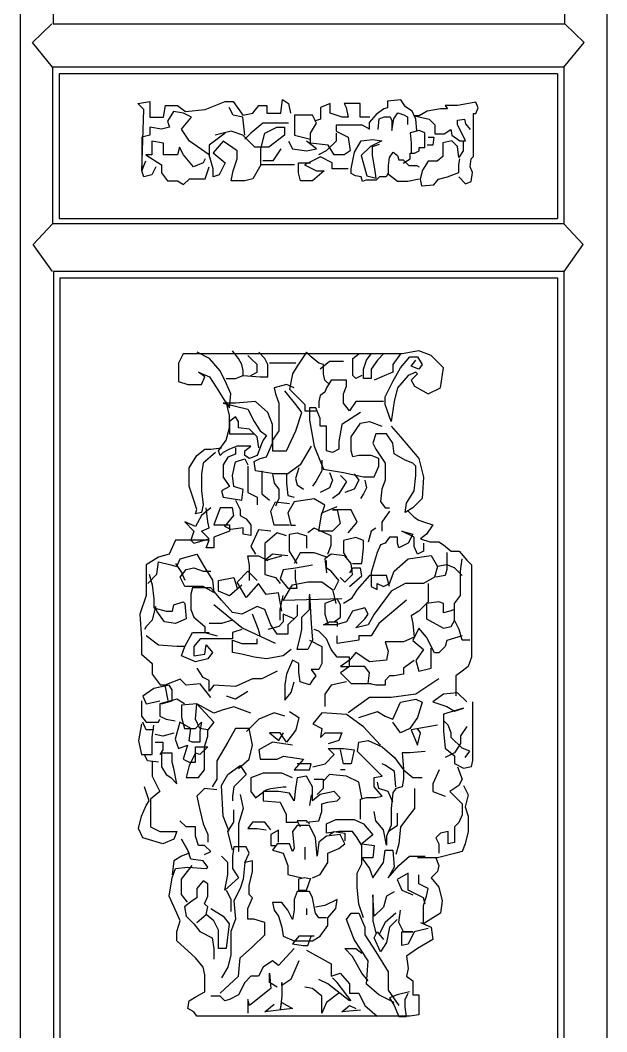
# Model space of a CAD drawing. Extents: x -66030 to 95157, y -13132 to 45879.
# Drawn here: x 43133 to 43578, y 39717 to 40485 of the extents above; entities that cross this region are included whole.
import ezdxf

# ---------------------------------------------------------------- set-up
doc = ezdxf.new("R2010")
doc.units = 0
doc.header["$LTSCALE"] = 100
doc.header["$MEASUREMENT"] = 0
doc.layers.add('3', color=11, linetype='CONTINUOUS')
doc.layers.add('7', color=105, linetype='CONTINUOUS')

msp = doc.modelspace()

# ---------------------------------------------------------------- linework, layer by layer
at = {"layer": '3'}
for p, q in [((43158.03, 41994.29), (43158.03, 40482.4)), ((43546.32, 40482.4), (43546.32, 41994.29)), ((43142.34, 40468.38), (43156.98, 40482.4)), ((43158.03, 40482.4), (43546.32, 40482.4)), ((43560.96, 40468.38), (43546.32, 40482.4)), ((43157.58, 40449.56), (43142.34, 40468.38)), ((43545.73, 40449.56), (43560.96, 40468.38)), ((43545.73, 40449.56), (43157.58, 40449.56)), ((43157.58, 40449.56), (43157.58, 40330.79)), ((43545.73, 40449.56), (43545.73, 40330.79)), ((43142.94, 40314.94), (43157.58, 40330.79)), ((43545.73, 40330.79), (43157.58, 40330.79)), ((43560.37, 40314.94), (43545.73, 40330.79)), ((43157.5, 40294.6), (43142.94, 40314.94)), ((43545.81, 40294.6), (43560.37, 40314.94)), ((43545.81, 40294.6), (43158.23, 40294.6)), ((43158.23, 40294.6), (43158.23, 39669.42)), ((43545.81, 39669.42), (43545.81, 40294.6))]:
    msp.add_line(p, q, dxfattribs=at)
for points in [[(43315.64, 40375.45), (43309.61, 40364.92), (43303.59, 40363.42), (43293.05, 40363.42), (43294.55, 40370.94), (43297.57, 40379.96), (43297.57, 40385.98), (43287.03, 40393.5), (43279.5, 40384.48), (43288.53, 40376.96), (43284.01, 40367.93), (43279.5, 40366.43), (43279.5, 40372.44), (43276.48, 40382.97), (43261.43, 40393.5), (43255.4, 40402.53), (43262.93, 40411.55), (43256.91, 40414.56), (43249.38, 40416.07), (43244.86, 40408.54), (43246.37, 40404.03), (43240.34, 40402.53), (43231.31, 40404.03), (43231.31, 40398.01), (43225.29, 40396.51), (43225.29, 40382.97), (43225.29, 40370.94), (43226.79, 40417.57), (43222.27, 40422.08), (43231.31, 40423.59), (43231.31, 40411.55), (43241.85, 40411.55), (43243.36, 40420.58), (43252.39, 40420.58), (43258.41, 40416.07), (43273.47, 40417.57), (43288.53, 40423.59), (43294.55, 40423.59), (43302.08, 40413.06), (43309.61, 40414.56), (43314.13, 40420.58), (43320.15, 40420.58), (43320.15, 40414.56), (43330.7, 40414.56), (43332.2, 40425.09), (43336.72, 40422.08), (43338.22, 40414.56)], [(43434.05, 40401.53), (43433.19, 40410.12), (43430.61, 40416.14), (43425.44, 40419.58), (43422, 40424.73), (43411.67, 40423.87), (43411.67, 40418.72), (43409.09, 40417.86), (43403.07, 40413.56), (43397.91, 40407.54), (43397.91, 40402.39)], [(43303.59, 40398.01), (43302.08, 40411.55), (43294.55, 40413.06), (43291.54, 40419.07)], [(43398.46, 40411.55), (43390.93, 40411.55), (43390.93, 40422.08), (43378.88, 40422.08), (43380.39, 40419.07), (43381.89, 40411.55), (43377.38, 40411.55), (43368.34, 40414.56), (43368.34, 40422.08), (43360.81, 40419.07), (43360.81, 40414.56), (43360.81, 40410.05), (43356.29, 40408.54)], [(43465.89, 40366.28), (43471.05, 40361.13), (43475.35, 40362.85), (43476.21, 40369.72), (43474.49, 40374.02), (43475.35, 40380.04), (43477.07, 40381.76), (43477.07, 40414.42), (43478.79, 40414.42), (43480.51, 40418.72), (43478.79, 40423.01), (43469.33, 40421.3), (43465.02, 40420.44), (43455.56, 40420.44), (43457.28, 40417.86), (43452.12, 40417.86), (43441.79, 40416.14), (43435.77, 40412.7), (43432.33, 40412.7), (43443.51, 40410.12), (43447.82, 40405.82), (43447.82, 40398.95), (43454.7, 40398.95), (43459.86, 40402.39), (43460.72, 40398.09), (43466.75, 40393.79), (43471.05, 40393.79), (43468.47, 40398.95), (43465.02, 40405.82), (43465.02, 40409.26), (43470.19, 40410.12), (43471.05, 40406.68), (43474.49, 40402.39)], [(43398.46, 40402.53), (43392.44, 40405.54), (43378.88, 40405.54), (43372.86, 40405.54), (43372.86, 40401.02), (43381.89, 40396.51), (43383.4, 40385.98), (43378.88, 40382.97), (43371.35, 40382.97), (43366.84, 40390.49), (43353.28, 40392), (43353.28, 40399.52), (43357.8, 40407.04), (43354.79, 40413.06), (43341.24, 40413.06), (43341.24, 40398.01), (43353.28, 40395.01)], [(43404.77, 40402.25), (43405.52, 40410.42), (43409.23, 40411.9), (43413.69, 40411.9), (43415.18, 40408.93), (43415.18, 40401.51), (43416.67, 40410.42), (43419.64, 40414.87), (43424.1, 40413.39), (43427.08, 40411.9), (43427.08, 40405.96)], [(43315.64, 40375.45), (43315.64, 40387.49), (43318.65, 40399.52), (43327.68, 40404.03), (43333.71, 40404.03), (43333.71, 40398.01), (43321.66, 40388.99), (43311.12, 40388.99), (43302.08, 40398.01), (43293.05, 40401.02), (43281, 40398.01)], [(43336.72, 40407.04), (43317.14, 40407.04), (43308.11, 40399.52), (43303.59, 40395.01)], [(43423.72, 40376.6), (43428.88, 40380.04), (43428.88, 40384.34), (43432.33, 40384.34), (43435.77, 40386.05), (43435.77, 40388.63), (43440.07, 40388.63), (43440.07, 40393.79), (43440.07, 40399.81), (43435.77, 40401.53), (43428.88, 40399.81), (43429.74, 40392.07), (43429.74, 40384.34)], [(43273.47, 40379.96), (43271.97, 40376.96), (43264.44, 40373.95), (43256.91, 40382.97), (43253.9, 40388.99), (43252.39, 40382.97), (43241.85, 40382.97), (43241.85, 40392), (43232.81, 40393.5), (43232.81, 40382.97), (43228.3, 40382.97), (43240.34, 40375.45), (43240.34, 40369.43), (43244.86, 40363.42), (43252.39, 40363.42), (43256.91, 40360.41), (43261.43, 40364.92), (43273.47, 40364.92), (43276.48, 40373.95)], [(43288.53, 40399.52), (43276.48, 40390.49), (43276.48, 40381.47)], [(43336.72, 40393.5), (43339.73, 40387.49), (43350.27, 40385.98), (43357.8, 40387.49), (43350.27, 40393.5)], [(43372.86, 40399.52), (43372.86, 40393.5), (43365.33, 40385.98), (43359.31, 40382.97)], [(43412.53, 40369.72), (43410.81, 40366.28), (43405.65, 40366.28), (43403.07, 40363.71), (43395.33, 40363.71), (43392.74, 40362.85), (43391.88, 40366.28), (43387.58, 40367.14), (43384.14, 40368.86), (43384.14, 40372.3), (43386.72, 40385.19), (43391.88, 40393.79), (43400.49, 40394.65), (43407.37, 40393.79), (43398.77, 40389.49), (43391.88, 40382.62), (43396.19, 40367.14), (43403.07, 40365.43), (43402.21, 40372.3), (43400.49, 40382.62), (43400.49, 40389.49), (43405.65, 40391.21)], [(43469.33, 40393.79), (43469.33, 40386.05), (43465.89, 40380.9), (43465.02, 40389.49), (43460.72, 40393.79), (43453.84, 40392.07), (43453.84, 40385.19), (43453.84, 40381.76), (43449.54, 40378.32), (43446.09, 40378.32), (43442.65, 40378.32), (43438.35, 40371.44), (43436.63, 40364.57), (43437.49, 40359.41), (43446.95, 40360.27), (43450.4, 40364.57), (43457.28, 40366.28), (43465.89, 40369.72), (43465.89, 40375.74), (43466.75, 40380.04)], [(43442.65, 40396.37), (43446.95, 40396.37), (43446.09, 40390.35), (43441.79, 40390.35)], [(43330.7, 40387.49), (43324.67, 40378.46), (43317.14, 40378.46)], [(43235.83, 40373.95), (43232.81, 40367.93), (43226.79, 40366.43), (43225.29, 40370.94), (43228.3, 40378.46)], [(43381.89, 40372.44), (43369.85, 40372.44), (43369.85, 40376.96), (43360.81, 40381.47), (43348.77, 40375.45), (43357.8, 40370.94), (43363.82, 40370.94), (43354.79, 40363.42), (43345.75, 40363.42), (43344.25, 40369.43), (43344.25, 40376.96), (43353.28, 40376.96)], [(43435.77, 40364.57), (43427.16, 40362.85), (43419.42, 40362.85), (43412.53, 40368), (43412.53, 40374.88), (43413.4, 40380.9), (43415.98, 40385.19), (43419.42, 40382.62), (43420.28, 40379.18), (43423.72, 40379.18), (43425.44, 40377.46), (43428.02, 40374.88), (43434.05, 40374.88), (43435.77, 40374.02)], [(43341.24, 40375.45), (43315.64, 40375.45)], [(43434.49, 40216.77), (43429.81, 40212.1), (43432.15, 40207.42), (43442.68, 40201.58), (43452.04, 40206.25), (43454.38, 40221.44), (43445.02, 40230.79), (43435.66, 40234.3), (43422.79, 40231.96), (43271.89, 40231.96), (43256.68, 40231.96), (43253.17, 40224.95), (43253.17, 40210.93), (43260.19, 40208.59), (43267.21, 40208.59), (43270.72, 40208.59), (43273.06, 40214.43), (43268.38, 40217.94), (43276.57, 40214.43), (43283.59, 40203.92), (43287.1, 40198.07), (43291.78, 40191.06), (43292.95, 40201.58), (43289.44, 40209.76), (43284.76, 40219.11), (43276.57, 40228.45), (43267.21, 40233.13)], [(43289.44, 40213.26), (43296.45, 40213.26), (43302.3, 40215.6), (43302.3, 40219.11), (43301.13, 40223.78), (43298.79, 40228.45), (43294.12, 40234.3)], [(43302.3, 40215.6), (43315.17, 40214.43), (43321.02, 40214.43), (43321.02, 40217.94), (43321.02, 40223.78), (43318.68, 40228.45), (43314, 40233.13)], [(43367.81, 40208.59), (43364.3, 40212.1), (43363.13, 40216.77), (43363.13, 40223.78), (43359.62, 40224.95), (43353.78, 40229.62), (43350.27, 40233.13), (43343.25, 40222.61), (43339.74, 40216.77), (43337.4, 40205.08), (43349.1, 40193.4), (43349.1, 40188.72), (43352.61, 40188.72), (43358.45, 40188.72)], [(43392.38, 40215.6), (43387.7, 40213.26), (43385.36, 40215.6), (43385.36, 40222.61), (43385.36, 40228.45), (43390.04, 40231.96)], [(43408.76, 40231.96), (43404.08, 40227.29), (43399.4, 40220.27), (43399.4, 40216.77), (43399.4, 40213.26), (43394.72, 40213.26), (43393.55, 40213.26), (43393.55, 40220.27), (43395.89, 40227.29), (43399.4, 40231.96)], [(43421.62, 40231.96), (43415.77, 40223.78), (43415.77, 40221.44), (43415.77, 40217.94), (43407.59, 40214.43), (43401.74, 40212.1)], [(43308.15, 40215.6), (43312.83, 40217.94), (43312.83, 40223.78), (43308.15, 40228.45), (43305.81, 40230.79)], [(43342.08, 40224.95), (43332.72, 40224.95), (43322.19, 40224.95)], [(43378.34, 40226.12), (43367.81, 40226.12), (43360.79, 40220.27)], [(43434.49, 40216.77), (43433.32, 40217.94), (43427.47, 40215.6), (43419.28, 40206.25), (43416.94, 40195.74), (43414.6, 40180.55), (43409.93, 40193.4), (43409.93, 40199.24), (43415.77, 40210.93), (43421.62, 40221.44), (43428.64, 40229.62), (43434.49, 40229.62), (43438, 40223.78), (43435.66, 40220.27), (43429.81, 40222.61), (43433.32, 40227.29)], [(43408.76, 40195.74), (43398.23, 40195.74), (43387.7, 40195.74), (43383.02, 40188.72), (43378.34, 40194.57), (43378.34, 40201.58), (43380.68, 40207.42), (43380.68, 40212.1), (43377.17, 40212.1), (43368.98, 40212.1), (43365.47, 40206.25), (43364.3, 40202.75), (43360.79, 40200.41), (43359.62, 40195.74), (43359.62, 40191.06)], [(43340.91, 40206.25), (43335.06, 40208.59), (43325.7, 40206.25), (43326.87, 40201.58), (43329.21, 40194.57), (43329.21, 40185.22), (43329.21, 40173.53), (43324.53, 40166.52), (43324.53, 40158.34), (43335.06, 40158.34), (43342.08, 40173.53), (43346.76, 40187.56), (43343.25, 40192.23), (43333.89, 40203.92)], [(43353.78, 40161.85), (43345.59, 40147.83), (43336.23, 40140.82), (43325.7, 40140.82), (43311.66, 40143.15), (43310.49, 40150.16), (43315.17, 40152.5), (43319.85, 40153.67), (43324.53, 40164.19), (43324.53, 40178.21), (43321.02, 40187.56), (43311.66, 40195.74), (43296.45, 40194.57), (43287.1, 40194.57), (43305.81, 40189.89), (43310.49, 40180.55), (43315.17, 40173.53), (43319.85, 40170.03), (43317.51, 40166.52), (43316.34, 40164.19), (43312.83, 40154.84), (43306.98, 40152.5), (43303.47, 40154.84), (43303.47, 40158.34), (43308.15, 40161.85), (43297.62, 40161.85), (43291.78, 40159.51), (43287.1, 40157.17), (43284.76, 40154.84), (43283.59, 40158.34), (43289.44, 40166.52), (43291.78, 40175.87), (43291.78, 40185.22), (43289.44, 40195.74)], [(43391.21, 40187.56), (43377.17, 40178.21), (43374.83, 40165.35), (43374.83, 40159.51), (43370.15, 40157.17), (43365.47, 40158.34), (43365.47, 40164.19), (43365.47, 40171.2), (43365.47, 40177.04), (43360.79, 40177.04), (43360.79, 40182.88), (43357.28, 40191.06), (43352.61, 40191.06), (43352.61, 40181.71), (43356.11, 40161.85), (43363.13, 40144.32), (43378.34, 40141.98), (43393.55, 40138.48), (43401.74, 40138.48), (43405.25, 40146.66), (43405.25, 40152.5), (43399.4, 40154.84), (43390.04, 40154.84), (43385.36, 40153.67), (43384.19, 40158.34), (43384.19, 40168.86), (43391.21, 40179.38), (43398.23, 40180.55), (43407.59, 40177.04)], [(43314, 40160.68), (43312.83, 40168.86), (43306.98, 40174.7), (43298.79, 40175.87), (43298.79, 40180.55), (43296.45, 40184.05), (43291.78, 40180.55), (43291.78, 40171.2), (43296.45, 40171.2), (43304.64, 40171.2), (43310.49, 40171.2)], [(43414.58, 40177.02), (43421.6, 40168.84), (43428.62, 40160.66), (43435.64, 40152.48), (43439.14, 40138.46), (43437.97, 40122.1), (43430.96, 40115.09), (43425.11, 40111.58), (43426.28, 40118.59), (43432.13, 40127.94), (43433.3, 40139.62), (43433.3, 40146.63), (43430.96, 40148.97), (43425.11, 40151.31), (43416.92, 40155.98), (43415.75, 40164.16), (43411.07, 40171.17), (43402.88, 40171.17), (43400.54, 40164.16), (43402.88, 40159.49), (43409.9, 40148.97), (43409.9, 40144.3), (43409.9, 40136.12), (43407.56, 40129.11), (43406.39, 40119.76), (43409.9, 40115.09), (43413.41, 40115.09)], [(43281.22, 40157.15), (43271.86, 40148.97), (43270.69, 40140.79), (43270.69, 40127.94), (43271.86, 40117.42), (43270.69, 40111.58), (43266.01, 40110.41), (43267.18, 40113.92), (43264.84, 40120.93), (43261.33, 40131.44), (43261.33, 40145.47), (43267.18, 40154.81), (43273.03, 40159.49), (43277.71, 40159.49), (43285.9, 40160.66)], [(43296.43, 40160.55), (43296.43, 40155.88), (43290.58, 40153.54), (43287.07, 40147.7), (43287.07, 40138.35), (43291.75, 40131.34), (43285.9, 40127.84), (43287.07, 40123.16), (43301.11, 40120.83), (43302.28, 40129.01), (43295.26, 40131.34), (43294.09, 40139.52), (43296.43, 40150.04), (43303.45, 40152.38), (43305.79, 40147.7)], [(43361.94, 40151.31), (43361.94, 40143.13), (43357.26, 40134.95), (43354.92, 40131.44)], [(43305.79, 40146.63), (43305.79, 40134.95), (43305.79, 40126.77), (43312.81, 40123.26), (43312.81, 40117.42)], [(43316.32, 40143.13), (43316.32, 40136.12), (43316.32, 40125.6), (43322.16, 40120.93)], [(43324.5, 40140.79), (43325.67, 40133.78), (43329.18, 40129.11), (43329.18, 40122.1), (43326.84, 40116.25)], [(43335.03, 40140.79), (43335.03, 40133.78), (43336.2, 40124.43), (43340.88, 40123.26)], [(43344.39, 40145.47), (43342.05, 40137.29), (43343.22, 40132.61), (43347.9, 40129.11)], [(43367.79, 40141.96), (43370.13, 40136.12), (43367.79, 40130.28), (43360.77, 40126.77)], [(43386.5, 40140.79), (43390.01, 40136.12), (43386.5, 40129.11), (43379.48, 40126.77)], [(43375.98, 40139.62), (43380.65, 40134.95), (43374.81, 40125.6), (43370.13, 40122.1)], [(43394.69, 40136.12), (43395.86, 40130.28), (43393.52, 40125.6), (43391.18, 40122.1)], [(43296.43, 40120.83), (43299.94, 40113.81), (43299.94, 40109.14), (43304.62, 40106.8), (43308.13, 40102.13), (43308.13, 40093.95), (43302.28, 40095.12), (43302.28, 40099.79), (43292.92, 40098.62), (43288.24, 40100.96), (43295.26, 40109.14), (43294.09, 40114.98), (43284.73, 40114.98), (43280.05, 40102.13), (43291.75, 40102.13), (43291.75, 40097.46), (43280.05, 40092.78), (43280.05, 40084.6), (43274.2, 40084.6), (43276.54, 40090.44), (43267.18, 40090.44), (43250.81, 40090.44), (43246.13, 40079.93), (43237.94, 40077.59), (43228.58, 40071.75), (43228.58, 40062.4), (43228.58, 40048.38), (43223.9, 40034.36), (43225.07, 40015.66), (43225.07, 40003.97), (43233.26, 39996.96), (43233.26, 39988.78), (43239.11, 39980.6), (43243.79, 39980.6)], [(43337.36, 40101.96), (43325.66, 40101.96), (43323.32, 40112.48), (43326.83, 40119.49), (43337.36, 40118.32)], [(43361.92, 40110.14), (43364.26, 40117.15), (43356.07, 40121.82), (43340.87, 40119.49), (43336.19, 40111.31), (43338.53, 40101.96), (43342.04, 40101.96)], [(43277.71, 40114.98), (43270.69, 40109.14), (43266.01, 40100.96), (43257.83, 40104.47), (43264.84, 40097.46), (43262.5, 40090.44), (43264.84, 40088.11), (43276.54, 40091.61), (43270.69, 40097.46), (43276.54, 40099.79), (43275.37, 40104.47), (43274.2, 40114.98)], [(43381.81, 40096.12), (43388.83, 40104.3), (43384.15, 40113.64), (43370.11, 40113.64), (43373.62, 40113.64), (43375.96, 40103.13), (43370.11, 40097.29), (43359.58, 40097.29), (43361.92, 40111.31), (43373.62, 40115.98)], [(43413.39, 40112.48), (43407.55, 40104.3), (43407.55, 40097.29)], [(43427.45, 40112.65), (43432.13, 40107.97), (43435.64, 40105.63), (43439.14, 40104.47), (43446.16, 40102.13), (43441.48, 40095.12), (43436.81, 40091.61), (43443.82, 40089.28), (43450.84, 40089.28), (43454.35, 40086.94), (43460.2, 40082.26), (43466.05, 40082.26), (43471.9, 40075.25), (43475.41, 40071.75), (43475.41, 40001.64), (43473.07, 39994.63), (43468.39, 39991.12), (43463.71, 39987.62), (43463.71, 39975.93), (43463.71, 39972.42)], [(43323.32, 40097.29), (43313.96, 40098.45), (43308.11, 40085.6), (43311.62, 40079.76)], [(43335.02, 40093.78), (43328, 40096.12), (43318.64, 40087.94), (43318.64, 40075.08), (43331.51, 40078.59)], [(43343.21, 40072.75), (43337.36, 40082.1), (43337.36, 40094.95), (43343.21, 40096.12), (43350.23, 40093.78), (43350.23, 40084.43)], [(43366.6, 40079.76), (43368.94, 40086.77), (43368.94, 40093.78), (43356.07, 40099.62), (43351.39, 40096.12)], [(43439.14, 40088.11), (43439.14, 40082.26), (43434.47, 40079.93), (43432.13, 40085.77), (43432.13, 40092.78), (43422.77, 40097.46), (43430.96, 40095.12), (43427.45, 40088.11), (43420.43, 40084.6), (43419.26, 40088.11), (43419.26, 40092.78), (43413.41, 40092.78), (43409.9, 40088.11), (43406.39, 40086.94), (43404.05, 40081.1), (43399.37, 40065.91), (43399.37, 40055.39), (43404.05, 40053.05), (43404.05, 40057.73), (43408.73, 40055.39), (43413.41, 40057.73), (43416.92, 40067.07), (43427.45, 40076.42), (43444.99, 40078.76), (43449.67, 40070.58), (43447.33, 40062.4), (43439.14, 40057.73), (43425.11, 40057.73), (43414.58, 40051.88), (43401.71, 40034.36), (43397.03, 40026.18), (43387.67, 40023.84), (43394.69, 40030.85), (43397.03, 40034.36), (43394.69, 40039.03), (43385.33, 40036.69), (43380.65, 40028.51), (43372.47, 40026.18), (43363.11, 40026.18), (43367.79, 40028.51), (43373.64, 40028.51), (43373.64, 40025.01)], [(43402.87, 40099.62), (43399.36, 40097.29), (43397.02, 40089.11)], [(43385.32, 40072.75), (43392.34, 40072.75), (43393.51, 40084.43), (43393.51, 40090.27), (43387.66, 40092.61), (43378.3, 40090.27), (43378.3, 40080.93), (43380.64, 40077.42)], [(43229.75, 40057.73), (43236.77, 40064.74), (43237.94, 40074.08), (43247.3, 40071.75), (43251.98, 40070.58), (43254.32, 40076.42), (43267.18, 40079.93), (43273.03, 40069.41), (43278.88, 40060.06), (43280.05, 40050.71), (43271.86, 40055.39), (43257.83, 40055.39), (43254.32, 40062.4), (43259, 40068.24), (43264.84, 40069.41), (43271.86, 40067.07), (43277.71, 40067.07)], [(43306.94, 40059.89), (43306.94, 40071.58), (43305.77, 40078.59), (43313.96, 40078.59), (43320.98, 40075.08)], [(43336.19, 40078.59), (43324.49, 40079.76), (43318.64, 40075.08), (43318.64, 40064.57), (43326.83, 40062.23), (43330.34, 40057.56)], [(43366.6, 40077.42), (43356.07, 40080.93), (43345.55, 40080.93), (43340.87, 40072.75)], [(43375.96, 40062.23), (43379.47, 40058.72), (43385.32, 40064.57), (43384.15, 40072.75), (43379.47, 40078.59), (43368.94, 40079.76), (43364.26, 40076.25), (43365.43, 40065.74)], [(43456.69, 40081.1), (43456.69, 40068.24), (43455.52, 40063.57), (43448.5, 40062.4)], [(43250.81, 40072.92), (43255.49, 40065.91), (43257.83, 40060.06)], [(43354.9, 40071.58), (43342.04, 40069.24), (43332.68, 40068.07), (43330.34, 40061.06), (43336.19, 40054.05), (43343.21, 40054.05), (43342.04, 40061.06), (43342.04, 40068.07)], [(43371.28, 40052.88), (43374.79, 40059.89), (43368.94, 40066.9), (43365.43, 40069.24), (43365.43, 40075.08)], [(43468.39, 40063.57), (43462.54, 40069.41), (43456.69, 40071.75), (43449.67, 40070.58)], [(43474.24, 40014.49), (43468.39, 40014.49), (43466.05, 40022.67), (43462.54, 40029.68), (43462.54, 40042.54), (43467.22, 40048.38), (43467.22, 40061.23), (43467.22, 40067.07), (43468.39, 40076.42)], [(43230.92, 40064.74), (43233.26, 40056.56), (43234.43, 40046.04), (43234.43, 40039.03), (43243.79, 40036.69), (43248.47, 40036.69), (43249.64, 40041.37), (43256.66, 40043.7), (43257.83, 40042.54), (43259, 40030.85), (43250.81, 40027.34), (43242.62, 40028.51), (43236.77, 40036.69), (43235.6, 40040.2), (43233.26, 40029.68), (43228.58, 40025.01), (43227.41, 40022.67)], [(43331.51, 40036.52), (43329.17, 40050.55), (43319.81, 40049.38), (43313.96, 40057.56), (43304.6, 40047.04), (43297.58, 40058.72), (43305.77, 40066.9), (43312.79, 40059.89)], [(43413.41, 40055.39), (43411.07, 40063.57), (43398.2, 40063.57), (43388.84, 40053.05), (43384.16, 40046.04), (43378.32, 40042.54)], [(43382.98, 40055.22), (43392.34, 40063.4), (43391.17, 40069.24), (43385.32, 40069.24), (43382.98, 40065.74)], [(43301.09, 40056.39), (43291.74, 40048.21), (43283.55, 40051.71), (43283.55, 40059.89), (43295.24, 40062.23), (43297.58, 40054.05)], [(43377.15, 40045.97), (43332.69, 40044.8), (43339.71, 40056.48), (43351.41, 40058.82), (43361.94, 40058.82), (43370.13, 40052.98), (43372.47, 40042.46)], [(43442.65, 40057.73), (43442.65, 40043.7), (43435.64, 40036.69), (43429.79, 40033.19), (43430.96, 40027.34), (43432.13, 40016.83), (43423.94, 40013.32), (43414.58, 40013.32), (43409.9, 40013.32), (43412.24, 40006.31), (43411.07, 39999.3), (43398.2, 39998.13), (43387.67, 40005.14), (43382.99, 39999.3), (43375.98, 39994.63), (43382.99, 39994.63), (43382.99, 40001.64), (43373.64, 40001.64), (43368.96, 40007.48), (43365.45, 40015.66), (43359.6, 40021.5), (43356.09, 40022.67)], [(43343.22, 40041.37), (43343.22, 40033.19), (43336.2, 40026.18), (43336.2, 40019.16), (43328.01, 40019.16), (43323.33, 40026.18), (43318.66, 40037.86), (43312.81, 40040.2), (43301.11, 40034.36), (43294.09, 40035.52), (43285.9, 40044.87), (43280.05, 40051.88), (43277.71, 40054.22), (43263.67, 40054.22), (43262.5, 40049.55), (43262.5, 40037.86), (43264.84, 40032.02), (43273.03, 40025.01), (43273.03, 40020.33), (43282.39, 40018)], [(43330.35, 40029.68), (43330.35, 40037.86), (43332.69, 40048.38)], [(43352.58, 40049.55), (43353.75, 40027.34), (43354.92, 40014.49), (43351.41, 40007.48), (43343.22, 40007.48), (43345.56, 40016.83), (43346.73, 40022.67), (43346.73, 40032.02), (43352.58, 40037.86), (43352.58, 40048.38)], [(43326.84, 40012.15), (43301.11, 40023.84), (43280.05, 40041.37)], [(43371.3, 40028.51), (43375.98, 40032.02), (43375.98, 40041.37), (43373.64, 40046.04), (43364.28, 40042.54), (43364.28, 40034.36), (43366.62, 40026.18)], [(43426.28, 40044.87), (43405.22, 40027.34), (43399.37, 40018), (43390.01, 40018), (43390.01, 40014.49), (43381.82, 40013.32), (43373.64, 40012.15), (43373.64, 40018)], [(43462.54, 40037.79), (43459.03, 40036.62), (43454.35, 40035.45), (43454.35, 40042.46), (43450.84, 40043.63), (43441.49, 40042.46), (43441.49, 40030.78), (43454.35, 40023.77), (43460.2, 40024.93), (43462.54, 40029.61)], [(43315.15, 40018), (43313.98, 40022.67), (43309.3, 40034.36)], [(43340.88, 40030.85), (43332.69, 40034.36), (43332.69, 40028.51), (43329.18, 40025.01), (43320.99, 40022.67)], [(43294.09, 40029.68), (43285.9, 40027.34), (43276.54, 40027.34)], [(43257.83, 40009.74), (43251.98, 40009.74), (43237.94, 40010.91), (43228.58, 40017.92)], [(43301.11, 40022.67), (43294.09, 40020.33), (43294.09, 40015.66), (43284.73, 40015.66), (43269.52, 40015.66), (43264.84, 40009.82), (43264.84, 40002.81), (43273.03, 40003.97), (43274.2, 40010.99), (43278.88, 40005.14), (43275.37, 40000.47), (43266.01, 39998.13), (43255.49, 40002.81), (43257.83, 40009.82), (43263.67, 40020.33), (43271.86, 40020.33), (43276.54, 40020.33)], [(43468.39, 40017.92), (43456.69, 40014.42), (43455.52, 40009.74), (43450.84, 40005.07), (43447.33, 40005.07), (43441.49, 40016.75), (43435.64, 40023.77), (43430.96, 40014.42), (43439.15, 40007.41), (43433.3, 39999.23), (43435.64, 39991.05), (43445, 39993.38), (43445, 40001.56), (43445, 40008.58)], [(43338.54, 40007.48), (43332.69, 40002.81), (43319.82, 40000.47), (43310.47, 40001.64), (43301.11, 40003.97), (43294.09, 40005.14), (43294.09, 40014.49), (43301.11, 40012.15), (43312.81, 40012.15), (43312.81, 40015.66)], [(43352.58, 40014.49), (43361.94, 40009.82), (43361.94, 40003.97), (43361.94, 39996.96), (43359.6, 39992.29), (43353.75, 39992.29), (43357.26, 39987.62), (43354.92, 39984.11), (43352.58, 39980.6), (43345.56, 39982.94), (43344.39, 39989.95), (43344.39, 39996.96), (43339.71, 39999.3), (43335.03, 39988.78), (43333.86, 39980.6), (43333.86, 39973.59), (43333.86, 39968.92), (43338.54, 39974.76), (43340.88, 39982.94)], [(43432.13, 39999.23), (43423.94, 39993.38), (43423.94, 39988.71), (43416.92, 39987.54), (43413.41, 39987.54), (43409.9, 39984.04), (43409.9, 39980.53), (43402.88, 39980.53), (43397.03, 39981.7), (43398.2, 39989.88), (43394.69, 39994.55), (43383, 39994.55), (43375.98, 39989.88), (43384.17, 39981.7), (43399.37, 39981.7)], [(43328.02, 39991.05), (43316.32, 39985.21), (43309.3, 39985.21), (43296.43, 39979.36), (43280.05, 39980.53), (43276.54, 39975.86), (43276.54, 39984.04), (43271.86, 39986.37), (43267.19, 39993.38)], [(43240.21, 39966.31), (43248.4, 39968.65), (43248.4, 39976.83), (43246.06, 39980.33), (43234.36, 39978), (43226.17, 39972.15), (43228.51, 39966.31), (43239.04, 39968.65)], [(43277.79, 39971.01), (43269.6, 39981.53), (43259.07, 39980.36), (43254.39, 39985.04), (43242.69, 39980.36), (43245.03, 39968.68)], [(43380.66, 39982.87), (43368.96, 39980.53), (43364.28, 39973.52), (43364.28, 39964.17)], [(43450.84, 39985.21), (43433.3, 39973.52), (43414.58, 39971.18), (43398.2, 39971.18), (43381.83, 39959.5)], [(43305.86, 39975.69), (43296.5, 39969.84), (43289.48, 39972.18)], [(43471.9, 39967.68), (43464.88, 39974.69), (43454.35, 39973.52), (43446.17, 39967.68), (43456.69, 39964.17), (43462.54, 39960.67), (43469.56, 39963), (43454.35, 39958.33), (43454.35, 39945.48), (43455.52, 39932.62), (43462.54, 39926.78), (43462.54, 39920.94), (43469.56, 39917.43), (43475.41, 39918.6), (43476.58, 39923.27), (43476.58, 39967.68)], [(43225, 39968.65), (43225, 39956.96), (43228.51, 39952.29), (43237.87, 39952.29), (43239.04, 39954.63)], [(43257.76, 39966.31), (43251.91, 39969.82), (43239.04, 39966.31), (43239.04, 39956.96), (43243.72, 39954.63), (43250.74, 39953.46)], [(43308.06, 39959.3), (43295.19, 39963.97), (43287, 39961.64), (43279.98, 39959.3), (43267.11, 39966.31), (43279.98, 39952.29), (43275.3, 39946.45), (43269.45, 39947.61), (43265.94, 39954.63), (43267.11, 39966.31), (43255.42, 39965.14), (43255.42, 39955.79), (43257.76, 39947.61), (43265.94, 39947.61), (43270.62, 39952.29), (43269.45, 39945.28), (43269.45, 39937.1), (43263.6, 39937.1), (43261.26, 39938.27), (43262.43, 39947.61), (43254.25, 39952.29), (43250.74, 39939.43), (43253.08, 39932.42), (43260.09, 39934.76), (43256.59, 39924.24), (43261.26, 39921.91), (43265.94, 39921.91), (43265.94, 39928.92), (43265.94, 39933.59), (43268.28, 39933.59), (43275.3, 39933.59), (43269.45, 39927.75), (43265.94, 39928.92), (43261.26, 39919.57), (43258.93, 39910.22), (43268.28, 39910.22), (43272.96, 39916.06), (43272.96, 39924.24), (43272.96, 39928.92), (43272.96, 39933.59), (43275.3, 39941.77), (43275.3, 39946.45)], [(43390.09, 39955.82), (43404.12, 39960.5), (43409.97, 39956.99), (43415.82, 39954.65), (43421.67, 39967.51), (43433.37, 39969.84), (43438.05, 39967.51), (43434.54, 39955.82), (43428.69, 39947.64), (43421.67, 39944.14), (43415.82, 39952.32)], [(43333.94, 39956.99), (43325.75, 39959.33), (43314.05, 39954.65), (43304.69, 39945.31)], [(43337.45, 39960.5), (43344.46, 39955.82), (43342.12, 39946.47), (43339.78, 39942.97), (43335.11, 39937.13), (43330.43, 39944.14), (43322.24, 39944.14), (43329.26, 39938.3), (43332.77, 39944.14)], [(43406.46, 39934.79), (43393.6, 39948.81), (43380.73, 39958.16), (43362.01, 39959.33), (43354.99, 39951.15), (43362.01, 39947.64), (43360.84, 39940.63), (43364.35, 39944.14), (43377.22, 39944.14), (43374.88, 39938.3), (43366.69, 39935.96)], [(43225, 39951.12), (43222.66, 39938.27), (43225, 39927.75), (43233.19, 39927.75), (43233.19, 39933.59), (43233.19, 39940.6), (43234.36, 39949.95)], [(43234.36, 39946.45), (43228.51, 39946.45), (43226.17, 39952.29)], [(43449.75, 39949.98), (43429.86, 39946.47), (43434.54, 39934.79), (43436.88, 39944.14), (43434.54, 39947.64)], [(43470.73, 39925.61), (43474.24, 39930.28), (43468.39, 39932.62), (43460.2, 39940.8), (43460.2, 39944.31), (43457.86, 39950.15), (43454.35, 39953.66)], [(43471.9, 39948.98), (43467.22, 39941.97), (43467.22, 39936.13), (43462.54, 39929.12), (43455.52, 39925.61)], [(43249.57, 39944.11), (43241.38, 39941.77), (43235.53, 39942.94)], [(43298.7, 39917.23), (43306.89, 39924.24), (43309.23, 39934.76), (43306.89, 39947.61), (43296.36, 39947.61), (43290.51, 39937.1), (43282.32, 39923.08), (43282.32, 39909.05), (43278.81, 39903.21)], [(43235.53, 39937.1), (43241.38, 39937.1), (43241.38, 39931.25), (43239.04, 39927.75)], [(43339.78, 39934.79), (43324.58, 39937.13), (43314.05, 39931.28), (43315.22, 39924.27), (43328.09, 39924.27), (43332.77, 39926.61), (43347.97, 39924.27), (43340.95, 39916.09), (43352.65, 39916.09), (43353.82, 39920.77), (43343.29, 39920.77)], [(43354.99, 39918.43), (43364.35, 39920.77), (43371.37, 39927.78), (43366.69, 39932.45), (43378.39, 39932.45), (43386.58, 39931.28), (43384.24, 39920.77), (43378.39, 39920.77), (43376.05, 39931.28)], [(43391.26, 39878.7), (43391.26, 39893.89), (43395.94, 39895.06), (43402.95, 39895.06), (43407.63, 39896.23), (43401.78, 39903.24), (43401.78, 39910.25), (43407.63, 39911.42), (43398.28, 39920.77), (43388.92, 39930.12), (43390.09, 39937.13), (43397.11, 39938.3), (43407.63, 39933.62), (43416.99, 39925.44), (43424.01, 39916.09), (43431.03, 39910.25), (43438.05, 39910.25)], [(43237.87, 39921.91), (43229.68, 39923.08), (43227.34, 39927.75)], [(43240.21, 39930.09), (43240.21, 39918.4), (43243.72, 39912.56), (43247.23, 39910.22), (43251.91, 39905.55), (43249.57, 39917.23), (43248.4, 39921.91), (43248.4, 39928.92), (43240.21, 39928.92)], [(43440.39, 39930.12), (43428.69, 39928.95), (43422.84, 39928.95), (43424.01, 39917.26), (43424.01, 39909.08), (43422.84, 39903.24), (43418.16, 39902.07), (43415.82, 39898.57), (43414.65, 39886.88)], [(43233.19, 39923.08), (43233.19, 39911.39), (43235.53, 39906.72), (43239.04, 39899.7), (43232.02, 39893.86), (43232.02, 39888.02), (43232.02, 39878.67), (43232.02, 39872.83), (43239.04, 39869.32), (43243.72, 39869.32), (43251.91, 39869.32), (43249.57, 39863.48), (43241.38, 39859.98), (43226.17, 39864.65), (43222.66, 39871.66), (43225, 39881.01), (43228.51, 39889.19), (43230.85, 39892.69), (43227.34, 39903.21)], [(43291.68, 39869.32), (43287, 39881.01), (43285.83, 39904.38), (43290.51, 39912.56), (43299.87, 39919.57), (43304.55, 39912.56), (43295.19, 39903.21), (43294.02, 39896.2), (43294.02, 39892.69)], [(43418.16, 39903.24), (43416.99, 39914.92), (43409.97, 39919.6), (43407.63, 39920.77)], [(43464.86, 39918.33), (43468.37, 39908.99), (43466.03, 39904.31), (43459.01, 39899.64), (43468.37, 39890.29), (43468.37, 39882.11), (43466.03, 39876.27), (43462.52, 39872.76), (43462.52, 39864.58), (43462.52, 39861.08), (43457.84, 39859.91), (43457.84, 39869.26), (43451.99, 39868.09), (43448.49, 39864.58), (43450.82, 39859.91), (43450.82, 39855.23), (43450.82, 39852.9)], [(43339.66, 39910.2), (43331.47, 39913.7), (43317.43, 39913.7), (43308.07, 39910.2), (43308.07, 39899.68), (43311.58, 39895), (43319.77, 39900.85), (43323.28, 39902.02), (43332.64, 39903.18), (43334.98, 39903.18)], [(43350.19, 39876.31), (43359.54, 39877.48), (43361.88, 39884.49), (43361.88, 39890.33), (43366.56, 39891.5), (43373.58, 39892.67), (43375.92, 39895), (43371.24, 39899.68), (43360.71, 39897.34), (43354.87, 39892.67), (43354.87, 39903.18), (43350.19, 39911.36), (43343.17, 39910.2), (43342, 39902.02), (43340.83, 39892.67), (43337.32, 39898.51), (43329.13, 39899.68), (43317.43, 39899.68), (43317.43, 39892.67), (43330.3, 39891.5), (43334.98, 39882.15), (43334.98, 39876.31), (43343.17, 39876.31)], [(43392.43, 39893.89), (43390.09, 39906.75), (43380.73, 39911.42), (43367.86, 39912.59), (43363.18, 39907.91)], [(43379.56, 39916.09), (43376.05, 39916.09)], [(43450.92, 39916.09), (43446.24, 39905.58), (43446.24, 39899.73), (43455.6, 39896.23)], [(43282.32, 39900.87), (43272.96, 39902.04), (43267.11, 39896.2), (43269.45, 39885.68), (43271.79, 39875.17), (43275.3, 39866.99), (43275.3, 39861.14)], [(43356.03, 39909.03), (43363.05, 39909.03), (43363.05, 39902.02), (43358.37, 39897.34)], [(43415.82, 39891.55), (43412.31, 39899.73), (43405.29, 39902.07), (43404.12, 39906.75)], [(43432.2, 39902.07), (43432.2, 39886.88), (43428.69, 39882.21), (43421.67, 39872.86), (43420.5, 39860), (43418.16, 39851.83)], [(43469.54, 39904.31), (43473.05, 39897.3), (43470.71, 39887.95), (43473.05, 39880.94), (43473.05, 39869.26), (43470.71, 39859.91), (43468.37, 39854.07), (43463.69, 39852.9), (43449.66, 39849.39), (43434.45, 39849.39)], [(43299.87, 39897.37), (43302.21, 39886.85), (43298.7, 39875.17), (43298.7, 39863.48), (43298.7, 39854.13)], [(43353.72, 39897.27), (43352.55, 39889.09)], [(43414.65, 39886.88), (43414.65, 39874.03), (43411.14, 39865.85), (43411.14, 39858.84), (43408.8, 39870.52), (43402.95, 39877.53), (43401.78, 39884.54)], [(43294.02, 39855.3), (43290.51, 39869.32), (43295.19, 39876.33), (43295.19, 39885.68)], [(43412.31, 39869.35), (43419.33, 39874.03), (43419.33, 39883.38)], [(43272.96, 39851.8), (43277.64, 39854.13), (43272.96, 39858.81), (43268.28, 39858.81), (43265.94, 39865.82), (43265.94, 39872.83), (43258.93, 39872.83), (43254.25, 39877.5)], [(43323.26, 39870.49), (43318.58, 39876.33), (43309.23, 39876.33), (43305.72, 39871.66), (43312.74, 39871.66), (43319.75, 39870.49)], [(43354.87, 39834.24), (43360.71, 39836.58), (43366.56, 39845.93), (43366.56, 39852.94), (43374.75, 39856.44), (43379.43, 39859.95), (43375.92, 39866.96), (43365.39, 39865.79), (43359.54, 39861.12), (43358.37, 39850.6), (43357.2, 39864.62), (43352.53, 39873.97), (43343.17, 39873.97), (43339.66, 39869.3), (43340.83, 39856.44), (43339.66, 39854.11), (43337.32, 39859.95), (43327.96, 39859.95), (43324.45, 39855.28), (43332.64, 39852.94), (43336.15, 39843.59), (43336.15, 39836.58), (43346.68, 39834.24)], [(43352.53, 39875.14), (43350.19, 39877.48), (43343.17, 39877.48), (43345.51, 39872.8)], [(43393.5, 39803.79), (43389.99, 39814.3), (43388.82, 39827.16), (43388.82, 39837.67), (43392.33, 39844.69), (43392.33, 39858.71), (43388.82, 39864.55), (43385.31, 39869.22), (43374.78, 39869.22), (43365.42, 39868.06), (43365.42, 39875.07), (43372.44, 39878.57), (43386.48, 39878.57), (43393.5, 39875.07), (43400.52, 39866.89), (43392.33, 39859.88), (43401.69, 39858.71), (43400.52, 39849.36), (43392.33, 39849.36), (43398.18, 39841.18), (43400.52, 39834.17), (43408.71, 39845.85), (43409.88, 39855.2), (43415.72, 39855.2), (43416.89, 39842.35), (43412.21, 39834.17), (43420.4, 39843.52), (43428.59, 39850.53), (43440.29, 39850.53)], [(43436.79, 39800.31), (43444.98, 39796.81), (43446.15, 39787.46), (43434.45, 39780.45), (43426.26, 39774.61), (43427.43, 39765.26), (43426.26, 39759.42), (43430.94, 39755.91), (43430.94, 39753.57), (43430.94, 39745.39), (43435.62, 39745.39), (43435.62, 39737.21), (43435.62, 39730.2), (43428.6, 39729.04), (43267.17, 39729.04), (43264.83, 39732.54), (43260.15, 39734.88), (43261.32, 39740.72), (43267.17, 39744.23), (43273.01, 39747.73), (43273.01, 39757.08), (43273.01, 39760.58), (43271.85, 39766.43), (43266, 39773.44), (43251.96, 39786.29), (43251.96, 39793.3), (43254.3, 39801.48), (43251.96, 39807.33), (43246.11, 39820.18), (43248.45, 39834.2), (43250.79, 39841.21), (43260.15, 39842.38), (43274.18, 39841.21), (43275.35, 39842.38), (43271.85, 39847.05), (43262.49, 39848.22), (43260.15, 39855.23), (43255.47, 39863.41), (43261.32, 39852.9), (43255.47, 39850.56), (43249.62, 39847.05), (43248.45, 39836.54)], [(43329.13, 39861.12), (43329.13, 39870.47), (43323.28, 39866.96), (43323.28, 39858.78), (43326.79, 39858.78)], [(43367.73, 39866.96), (43371.24, 39869.3), (43379.43, 39868.13), (43379.43, 39862.29)], [(43303.39, 39845.93), (43306.9, 39852.94), (43304.56, 39857.61), (43295.21, 39857.61), (43294.04, 39850.6), (43294.04, 39841.25), (43298.71, 39834.24), (43288.19, 39824.89), (43290.53, 39836.58), (43290.53, 39845.93), (43285.85, 39850.6)], [(43349.05, 39857.54), (43349.05, 39848.19)], [(43448.49, 39849.39), (43450.82, 39843.55), (43449.66, 39838.88), (43444.98, 39834.2), (43450.82, 39827.19), (43453.16, 39816.67), (43451.99, 39807.33), (43442.64, 39801.48), (43439.13, 39799.15), (43439.13, 39806.16), (43439.13, 39813.17), (43441.47, 39820.18), (43442.64, 39826.02), (43435.62, 39829.53), (43435.62, 39836.54)], [(43260.09, 39815.57), (43255.42, 39821.41), (43255.42, 39833.1), (43263.6, 39843.62)], [(43284.68, 39746.6), (43298.71, 39759.46), (43299.88, 39773.48), (43309.24, 39781.66), (43318.6, 39791.01), (43318.6, 39800.36), (43310.41, 39802.69), (43305.73, 39802.69), (43305.73, 39810.87), (43309.24, 39819.05), (43306.9, 39821.39), (43306.9, 39828.4), (43309.24, 39838.92), (43309.24, 39847.1), (43303.39, 39845.93), (43302.22, 39833.07), (43299.88, 39826.06), (43295.21, 39816.71), (43296.38, 39802.69), (43292.87, 39793.34), (43292.87, 39775.82), (43290.53, 39766.47), (43285.85, 39758.29)], [(43353.7, 39833.07), (43349.02, 39834.24), (43344.34, 39833.07), (43344.34, 39824.89), (43350.19, 39824.89), (43353.7, 39834.24)], [(43440.29, 39814.3), (43439.12, 39818.98), (43427.42, 39824.82), (43427.42, 39837.67), (43419.23, 39833), (43422.74, 39824.82), (43430.93, 39821.32)], [(43267.11, 39800.38), (43274.13, 39806.22), (43275.3, 39812.07), (43272.96, 39814.4), (43275.3, 39820.25), (43275.3, 39829.59), (43271.79, 39831.93), (43267.11, 39826.09), (43267.11, 39819.08), (43263.6, 39816.74), (43257.76, 39812.07), (43258.93, 39805.06), (43264.77, 39799.21), (43269.45, 39793.37), (43278.81, 39788.7), (43279.98, 39780.52), (43279.98, 39772.34)], [(43289.36, 39824.89), (43292.87, 39817.88), (43292.87, 39808.53)], [(43365.43, 39803.82), (43359.58, 39803.82), (43357.24, 39807.33), (43354.9, 39819.01), (43352.56, 39823.68), (43343.2, 39823.68), (43340.86, 39817.84), (43340.86, 39809.66), (43339.69, 39802.65), (43336.18, 39809.66), (43331.51, 39815.5), (43324.49, 39815.5), (43325.66, 39809.66), (43329.17, 39804.99), (43331.51, 39796.81), (43332.67, 39789.8), (43340.86, 39786.29), (43354.9, 39786.29), (43360.75, 39789.8), (43366.6, 39797.98), (43366.6, 39803.82), (43372.45, 39810.83), (43373.62, 39817.84), (43364.26, 39813.17), (43357.24, 39812)], [(43416.89, 39823.65), (43411.05, 39820.15), (43408.71, 39811.97), (43401.69, 39804.96), (43400.52, 39821.32), (43400.52, 39801.45), (43402.86, 39792.1)], [(43277.64, 39810.9), (43287, 39805.06), (43291.68, 39799.21), (43289.34, 39780.52), (43283.49, 39780.52), (43283.49, 39794.54), (43279.98, 39801.55), (43274.13, 39806.22)], [(43350.22, 39810.8), (43350.22, 39806.12)], [(43442.63, 39795.61), (43432.1, 39793.27), (43427.42, 39783.92), (43422.74, 39782.75), (43422.74, 39793.27), (43430.93, 39793.27), (43423.91, 39793.27), (43420.4, 39800.28), (43421.57, 39809.63)], [(43416.89, 39739.52), (43405.2, 39745.36), (43395.84, 39753.54), (43397.01, 39771.07), (43386.48, 39787.43), (43380.63, 39802.62), (43384.14, 39807.29), (43389.99, 39807.29), (43394.67, 39796.78), (43394.67, 39790.93), (43402.86, 39778.08), (43412.21, 39762.89), (43412.21, 39748.87), (43420.4, 39737.18)], [(43419.23, 39802.62), (43413.38, 39796.78), (43411.05, 39785.09), (43406.37, 39778.08), (43401.69, 39788.6), (43404.03, 39793.27), (43408.71, 39787.43)], [(43418.06, 39807.29), (43409.88, 39800.28), (43405.2, 39790.93)], [(43356.07, 39789.8), (43344.37, 39789.8), (43339.69, 39783.96), (43347.88, 39782.79), (43351.39, 39782.79), (43353.73, 39789.8)], [(43340.86, 39780.45), (43329.17, 39767.6), (43324.49, 39771.1), (43317.47, 39766.43), (43313.96, 39759.42), (43308.11, 39759.42), (43303.43, 39754.74), (43298.75, 39745.39), (43291.73, 39741.89), (43288.22, 39740.72), (43284.71, 39744.23), (43277.69, 39744.23)], [(43350.22, 39779.28), (43368.94, 39768.76), (43368.94, 39759.42), (43375.96, 39761.75), (43382.98, 39753.57), (43382.98, 39746.56), (43390, 39746.56), (43394.67, 39737.21), (43404.03, 39729.04)], [(43397.01, 39755.88), (43392.33, 39761.72), (43385.31, 39774.57), (43379.46, 39780.42), (43387.65, 39780.42), (43392.33, 39776.91)], [(43344.37, 39771.1), (43338.52, 39757.08), (43331.51, 39752.41), (43331.51, 39754.74), (43331.51, 39744.23), (43330.34, 39733.71), (43331.51, 39739.55), (43339.69, 39734.88), (43318.64, 39732.54), (43325.66, 39738.38)], [(43328, 39751.24), (43322.15, 39754.74), (43322.15, 39761.75), (43323.32, 39750.07), (43306.94, 39737.21), (43305.77, 39741.89), (43305.77, 39731.37)], [(43382.98, 39740.72), (43366.6, 39753.57), (43359.58, 39757.08)], [(43384.15, 39740.72), (43373.62, 39754.74), (43370.11, 39758.25)], [(43374.79, 39746.56), (43365.43, 39739.55), (43361.92, 39731.37), (43361.92, 39744.23), (43354.9, 39750.07), (43349.05, 39751.24)], [(43428.59, 39747.7), (43419.23, 39745.36), (43413.38, 39743.03), (43416.89, 39737.18), (43420.4, 39729), (43426.25, 39729), (43425.08, 39736.01), (43425.08, 39741.86), (43427.42, 39746.53)], [(43391.16, 39733.71), (43377.13, 39732.54), (43382.98, 39737.21), (43387.66, 39734.88)]]:
    msp.add_lwpolyline(points, dxfattribs=at)
at = {"layer": '7', "color": 7}
for p, q in [((43578.19, 42090.77), (43578.19, 39350.03)), ((43133.03, 42038.22), (43133.03, 39455.22))]:
    msp.add_line(p, q, dxfattribs=at)
at = {"layer": '7'}
for p, q in [((43540.82, 40444.65), (43162.49, 40444.65)), ((43162.49, 40444.65), (43162.49, 40334.72)), ((43540.82, 40444.65), (43540.82, 40334.72)), ((43162.49, 40334.72), (43540.82, 40334.72)), ((43163.37, 40289.71), (43540.8, 40289.71)), ((43163.37, 39674.26), (43163.37, 40289.71)), ((43540.8, 40289.71), (43540.8, 39674.26))]:
    msp.add_line(p, q, dxfattribs=at)

doc.saveas('drawing.dxf')
